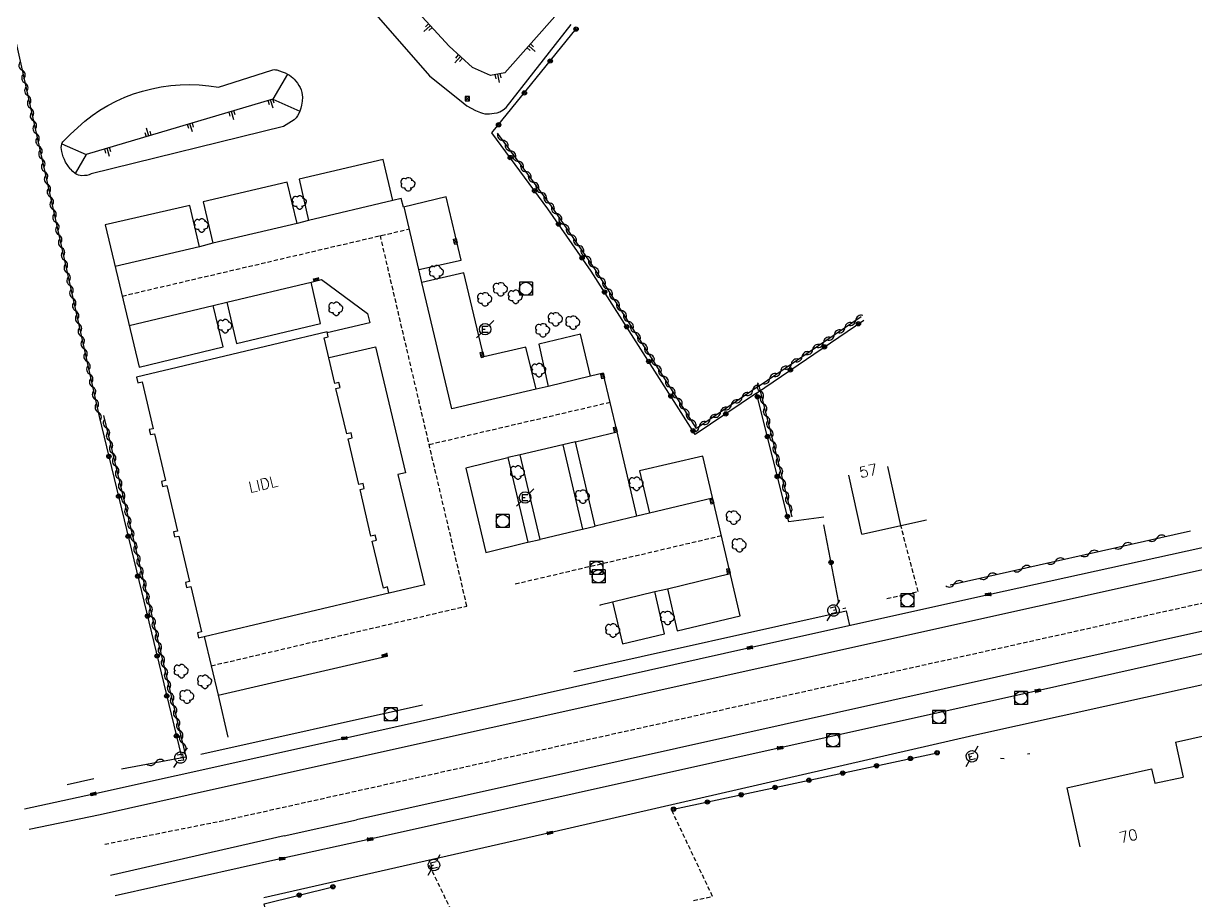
# Model space of a CAD drawing. Header units: millimetres. Extents: x 75000 to 76001, y 158000 to 159000.
# Drawn here: x 75692 to 75827.5, y 158184.9 to 158286.3 of the extents above; entities that cross this region are included whole.
import ezdxf
from ezdxf.enums import TextEntityAlignment as Align

# ---------------------------------------------------------------- set-up
doc = ezdxf.new("R2010")
doc.units = ezdxf.units.MM
doc.linetypes.add('DASHED', pattern=[0.75, 0.5, -0.25])
doc.layers.get('0').update_dxf_attribs({"linetype": 'CONTINUOUS'})
for name, color, linetype in [('W0001', 6, 'DASHED'), ('W0008', 7, 'CONTINUOUS'), ('W0100', 7, 'CONTINUOUS'), ('W0112', 1, 'DASHED'), ('W0211', 2, 'CONTINUOUS'), ('W0300', 7, 'CONTINUOUS'), ('W0310', 3, 'CONTINUOUS'), ('W0322', 7, 'CONTINUOUS'), ('W0330', 7, 'CONTINUOUS'), ('W0334', 7, 'CONTINUOUS'), ('W0400', 7, 'CONTINUOUS'), ('W0420', 7, 'CONTINUOUS'), ('W0471', 7, 'CONTINUOUS'), ('W0984', 7, 'CONTINUOUS'), ('W0991', 7, 'CONTINUOUS'), ('W1102', 7, 'CONTINUOUS')]:
    doc.layers.add(name, color=color, linetype=linetype)
doc.styles.get("Standard").update_dxf_attribs({"font": 'romans.shx', "width": 0.85})

# ---------------------------------------------------------------- blocks, each defined once
blk = doc.blocks.new('T471')
for p, q in [((-0.333334, 0.333334), (-0.333334, -0.333334)), ((-0.333334, 0.333334), (0.333334, 0.333334)), ((-0.333334, 0), (0, 0)), ((0.500001, 0.500001), (1.000002, 1.000002)), ((-0.500001, -0.500001), (-1.000002, -1.000002)), ((-0.333334, -0.333334), (0.333334, -0.333334))]:
    blk.add_line(p, q)
blk.add_ellipse((0, 0), major_axis=(0.471405, 0.471405), ratio=1, start_param=5.4977871438, end_param=11.780972451)
blk = doc.blocks.new('T400')
for p, q in [((-0.15, 0.3), (0.15, 0.3)), ((-0.15, -0.25), (-0.15, 0.3)), ((-0.15, 0.15), (0.15, 0.15)), ((-0.15, 0), (0.15, 0)), ((0.15, 0.3), (0.15, -0.25)), ((-0.15, -0.15), (0.15, -0.15)), ((-0.15, -0.25), (-0.15, -0.3)), ((-0.15, -0.3), (0.15, -0.3)), ((0.15, -0.3), (0.15, -0.25))]:
    blk.add_line(p, q)
blk = doc.blocks.new('t322o')
at = {"color": 0, "linetype": 'Continuous'}
for radius in [0.25, 0.15]:
    blk.add_circle((0, 0), radius, dxfattribs=at)
blk = doc.blocks.new('T300')
for p, q in [((-0.8, 0.51), (-0.86, 0.34)), ((-0.86, 0.34), (-0.86, 0.17)), ((-0.86, 0.17), (-0.74, 0.06)), ((-0.69, 0.63), (-0.8, 0.51)), ((-0.8, -0.06), (-0.74, 0.06)), ((-0.74, 0.06), (-0.69, 0.11)), ((-0.57, 0.69), (-0.69, 0.63)), ((-0.46, 0.69), (-0.57, 0.69)), ((-0.29, 0.63), (-0.46, 0.69)), ((-0.29, 0.63), (-0.17, 0.74)), ((-0.23, 0.57), (-0.29, 0.63)), ((-0.17, 0.74), (-0.06, 0.8)), ((-0.06, 0.8), (0.06, 0.8)), ((0.06, 0.8), (0.23, 0.74)), ((0.23, 0.74), (0.34, 0.63)), ((0.34, 0.63), (0.4, 0.51)), ((0.46, 0.46), (0.34, 0.46)), ((0.4, 0.51), (0.4, 0.46)), ((0.57, 0.4), (0.46, 0.46)), ((0.57, 0.4), (0.69, 0.29)), ((0.69, 0.29), (0.74, 0.17)), ((0.74, 0.06), (0.69, -0.17)), ((0.74, 0.17), (0.74, 0.06)), ((-0.8, -0.17), (-0.8, -0.06)), ((-0.8, -0.23), (-0.8, -0.17)), ((-0.74, -0.34), (-0.8, -0.23)), ((-0.69, -0.4), (-0.74, -0.34)), ((-0.51, -0.46), (-0.69, -0.4)), ((-0.4, -0.46), (-0.51, -0.46)), ((-0.4, -0.46), (-0.34, -0.46)), ((-0.34, -0.46), (-0.34, -0.4)), ((-0.34, -0.51), (-0.34, -0.46)), ((-0.29, -0.63), (-0.34, -0.51)), ((-0.17, -0.74), (-0.29, -0.63)), ((-0.06, -0.8), (-0.17, -0.74)), ((0.06, -0.8), (-0.06, -0.8)), ((0.17, -0.74), (0.06, -0.8)), ((0.23, -0.69), (0.17, -0.74)), ((0.29, -0.46), (0.23, -0.46)), ((0.29, -0.63), (0.23, -0.69)), ((0.46, -0.4), (0.29, -0.46)), ((0.34, -0.51), (0.29, -0.63)), ((0.34, -0.51), (0.34, -0.46)), ((0.57, -0.34), (0.46, -0.4)), ((0.63, -0.29), (0.57, -0.34)), ((0.69, -0.17), (0.63, -0.29))]:
    blk.add_line(p, q)
blk = doc.blocks.new('t330o')
at = {"color": 0, "linetype": 'Continuous'}
for p, q in [((0.25, -0.25), (-0.25, 0.25)), ((-0.25, -0.25), (0.25, 0.25)), ((-0.25, 0.25), (-0.25, -0.25)), ((0.25, 0.25), (-0.25, 0.25)), ((0.25, -0.25), (0.25, 0.25)), ((-0.25, -0.25), (0.25, -0.25)), ((-0.25, -0.25), (-0.25, -0.25))]:
    blk.add_line(p, q, dxfattribs=at)
blk = doc.blocks.new('T420')
for p, q in [((0.75, 0.75), (-0.75, 0.75)), ((-0.75, 0.75), (-0.75, -0.75)), ((0.75, 0.75), (0.75, -0.75)), ((0.75, -0.75), (-0.75, -0.75))]:
    blk.add_line(p, q)
blk.add_ellipse((0, 0), major_axis=(-0.53, 0.53), ratio=1, start_param=3.926991, end_param=10.210176)
blk = doc.blocks.new('t310o')
at = {"color": 0, "linetype": 'Continuous'}
for centre, start, end in [((-0.5, 0.38), 216.8699, 323.1304), ((0.5, -0.37), 36.8699, 143.1303)]:
    blk.add_arc(centre, 0.625, start, end, dxfattribs=at)
blk = doc.blocks.new('t211o')
at = {"color": 0, "linetype": 'Continuous'}
for p, q in [((-0.29, 0.5), (-0.29, 0)), ((0, 1), (0, 0)), ((0.29, 0.5), (0.29, 0))]:
    blk.add_line(p, q, dxfattribs=at)

msp = doc.modelspace()

# ---------------------------------------------------------------- linework, layer by layer
at = {"layer": 'W0001', "flags": 128}
for points in [[(75703.39, 158254.78), (75736.6, 158262.54)], [(75743.25, 158218.94), (75733.24, 158261.76)], [(75759.82, 158242.47), (75738.89, 158237.58)], [(75772.68, 158227.04), (75748.59, 158221.4)], [(75713.69, 158212.03), (75743.25, 158218.94)]]:
    msp.add_lwpolyline(points, dxfattribs=at)
at = {"layer": 'W0001'}
msp.add_lwpolyline([(76000, 158240.64), (75984.6, 158240.22), (75951.86, 158238.02), (75924.24, 158235.26), (75899.9, 158232.22), (75875.87, 158228.51), (75841.73, 158222.24), (75715.1, 158194.1), (75701.25, 158191.34)], dxfattribs=at)
at = {"layer": 'W0008'}
for p, q in [((75787.1, 158218.38), (75787.47, 158216.69)), ((75722.14, 158192.36), (75730.48, 158194.23)), ((75732.05, 158191.98), (75721.87, 158189.73))]:
    msp.add_line(p, q, dxfattribs=at)
at = {"layer": 'W0008', "flags": 128}
for points in [[(75758.68, 158218.97), (75758.66, 158219.08), (75760.08, 158219.42), (75761.23, 158214.56), (75766.09, 158215.72), (75764.97, 158220.61), (75766.44, 158220.93), (75767.57, 158216.08), (75774.85, 158217.8), (75770.52, 158236.27), (75763.22, 158234.56), (75764.37, 158229.67), (75762.89, 158229.33), (75760.62, 158239.07), (75759.01, 158245.87), (75757.54, 158245.52), (75756.39, 158250.37), (75751.55, 158249.23), (75752.65, 158244.32), (75751.25, 158244), (75750.08, 158248.87), (75745.22, 158247.73), (75742.9, 158257.47), (75738.04, 158256.35), (75737.7, 158257.83), (75742.57, 158258.94), (75740.86, 158266.23), (75735.92, 158265.04), (75735.64, 158266.04), (75734.68, 158265.81), (75733.55, 158270.56), (75723.84, 158268.27), (75724.93, 158263.5), (75723.62, 158263.17), (75722.48, 158267.94), (75712.74, 158265.65), (75713.87, 158260.87), (75712.32, 158260.47), (75711.22, 158265.26), (75701.44, 158262.99), (75705.34, 158246.57), (75715.05, 158248.92), (75713.93, 158253.68), (75715.48, 158254.06), (75716.61, 158249.28), (75726.32, 158251.59), (75725.23, 158256.37), (75726.43, 158256.68), (75731.74, 158252.76), (75732.02, 158251.68), (75727.1, 158250.51)], [(75734.68, 158265.81), (75724.93, 158263.5)], [(75737.7, 158257.83), (75736, 158265.1)], [(75723.62, 158263.17), (75713.87, 158260.87)], [(75712.32, 158260.47), (75702.6, 158258.18)], [(75715.48, 158254.06), (75725.23, 158256.37)], [(75751.25, 158244), (75741.51, 158241.75), (75738.04, 158256.35)], [(75704.19, 158251.37), (75713.93, 158253.68)], [(75727.33, 158247.67), (75732.68, 158248.89), (75736.14, 158234.32), (75735.28, 158234.15), (75738.35, 158221.38), (75734.28, 158220.41)], [(75757.54, 158245.52), (75752.65, 158244.32)], [(75755.8, 158237.93), (75760.62, 158239.07)], [(75754.33, 158237.59), (75749.4, 158236.43)], [(75747.99, 158236.06), (75743.13, 158234.87), (75745.43, 158225.11), (75750.27, 158226.33)], [(75771.63, 158231.39), (75764.37, 158229.67)], [(75762.89, 158229.33), (75758.09, 158228.16)], [(75756.59, 158227.78), (75751.72, 158226.64)], [(75766.44, 158220.93), (75773.69, 158222.69)], [(75760.08, 158219.42), (75764.97, 158220.61)], [(75712.87, 158215.43), (75714.5, 158208.63), (75733.99, 158213.13)], [(75714.5, 158208.63), (75715.62, 158203.79)]]:
    msp.add_lwpolyline(points, dxfattribs=at)
for points in [[(75758.09, 158228.16), (75755.8, 158237.93), (75754.33, 158237.59), (75756.62, 158227.82)], [(75751.72, 158226.64), (75749.4, 158236.43), (75747.98, 158236.09), (75750.3, 158226.31)]]:
    msp.add_lwpolyline(points, close=True, dxfattribs=at)
at = {"layer": 'W0008'}
for points in [[(75899.32, 158235.96), (75875.24, 158232.24), (75840.98, 158225.95), (75714.28, 158197.79), (75700.83, 158194.79), (75692.64, 158193.09)], [(75700.08, 158197.21), (75729.09, 158203.65), (75775.98, 158214.13), (75803.54, 158220.28), (75840.54, 158228.41)], [(75835.44, 158217.6), (75730.48, 158194.23)], [(75836.06, 158215.13), (75809.24, 158209.15), (75779.45, 158202.55), (75732.05, 158191.98)], [(75836.84, 158211.71), (75801.87, 158203.96), (75752.83, 158192.71), (75719.77, 158185.2)], [(75692.1, 158195.48), (75700.08, 158197.21)], [(75722.14, 158192.36), (75702.05, 158187.8)], [(75721.87, 158189.73), (75702.58, 158185.45)]]:
    msp.add_lwpolyline(points, dxfattribs=at)
at = {"layer": 'W0100'}
for p, q in [((75788.92, 158227.24), (75787.41, 158234.08)), ((75825.16, 158203.18), (75826.06, 158199.17)), ((75822.42, 158200.13), (75822.8, 158198.44)), ((75822.8, 158198.44), (75826.06, 158199.17)), ((75812.6, 158197.93), (75814.13, 158191.1))]:
    msp.add_line(p, q, dxfattribs=at)
at = {"layer": 'W0100', "flags": 128}
msp.add_lwpolyline([(75712.22, 158215.27), (75733.74, 158220.35), (75734.23, 158220.47), (75734.08, 158221.14), (75733.59, 158221.02), (75732.31, 158226.43), (75732.79, 158226.55), (75732.65, 158227.13), (75732.16, 158227.01), (75730.89, 158232.41), (75731.38, 158232.53), (75731.24, 158233.11), (75730.75, 158232.99), (75729.51, 158238.26), (75729.99, 158238.38), (75729.85, 158238.96), (75729.37, 158238.84), (75728.11, 158244.1), (75728.6, 158244.22), (75728.46, 158244.79), (75727.97, 158244.68), (75726.73, 158249.94), (75727.21, 158250.05), (75727.08, 158250.62), (75705.06, 158245.41), (75705.22, 158244.74), (75705.7, 158244.85), (75706.98, 158239.44), (75706.5, 158239.33), (75706.65, 158238.75), (75707.13, 158238.86), (75708.4, 158233.46), (75707.92, 158233.35), (75708.06, 158232.77), (75708.54, 158232.88), (75709.79, 158227.61), (75709.31, 158227.5), (75709.45, 158226.92), (75709.93, 158227.03), (75711.19, 158221.77), (75710.7, 158221.66), (75710.84, 158221.08), (75711.33, 158221.2), (75712.57, 158215.94), (75712.09, 158215.83), (75712.22, 158215.25)], dxfattribs=at)
at = {"layer": 'W0100'}
for points in [[(75788.92, 158227.24), (75796.4, 158228.89)], [(75825.16, 158203.18), (75849.56, 158208.67), (75850.39, 158204.61), (75853.7, 158205.34)], [(75812.6, 158197.93), (75822.42, 158200.13)]]:
    msp.add_lwpolyline(points, dxfattribs=at)
at = {"layer": 'W0112'}
msp.add_line((75795.43, 158220.61), (75793.42, 158228.24), dxfattribs=at)
for points in [[(75791.82, 158219.8), (75795.43, 158220.61)], [(75786.72, 158218.65), (75787.07, 158218.73)], [(75804.96, 158201.33), (75805.35, 158201.3)], [(75808.07, 158201.86), (75808.35, 158201.88)], [(75769.45, 158184.91), (75771.66, 158185.36), (75766.9, 158195.39)], [(75738.9, 158188.97), (75743.6, 158179.22), (75750.31, 158180.67)]]:
    msp.add_lwpolyline(points, dxfattribs=at)
at = {"layer": 'W0211', "flags": 128}
for points in [[(75753.73, 158287.43), (75747.64, 158280.6), (75745.98, 158280.27), (75743.91, 158281.2), (75741.18, 158283.68), (75728.35, 158297.67), (75721.31, 158304.1), (75719.35, 158303.77), (75723.37, 158298.06), (75738.94, 158280.23), (75742.81, 158277.11), (75743.26, 158276.78), (75743.73, 158276.48), (75744.26, 158276.21), (75744.81, 158275.98), (75745.07, 158275.9), (75745.34, 158275.86), (75745.88, 158275.86), (75746.42, 158275.9), (75746.73, 158275.96), (75747.04, 158276.07), (75747.43, 158276.29), (75747.79, 158276.56), (75755.31, 158286.15)], [(75697.39, 158269.48), (75697.1, 158269.86), (75696.85, 158270.27), (75696.71, 158270.56), (75696.58, 158270.86), (75696.48, 158271.17), (75696.4, 158271.48), (75696.37, 158271.71), (75696.35, 158271.93), (75696.37, 158272.16), (75696.4, 158272.38), (75696.45, 158272.5), (75696.52, 158272.6), (75697.37, 158273.46), (75698.25, 158274.28), (75699.07, 158274.99), (75699.92, 158275.65), (75700.82, 158276.26), (75701.75, 158276.82), (75702.71, 158277.32), (75703.7, 158277.76), (75704.71, 158278.15), (75705.74, 158278.48), (75706.81, 158278.75), (75707.9, 158278.96), (75709, 158279.11), (75710.1, 158279.2), (75711.21, 158279.22), (75712.31, 158279.18), (75713.42, 158279.08), (75714.51, 158278.91), (75720.68, 158280.9), (75720.82, 158280.94), (75720.96, 158280.95), (75721.11, 158280.94), (75721.26, 158280.92), (75721.58, 158280.82), (75721.9, 158280.71), (75722.22, 158280.58), (75722.52, 158280.43), (75722.73, 158280.3), (75722.93, 158280.17), (75723.11, 158280.01), (75723.28, 158279.84), (75723.47, 158279.62), (75723.65, 158279.38), (75723.81, 158279.13), (75723.96, 158278.87), (75724.08, 158278.6), (75724.16, 158278.32), (75724.21, 158278.04), (75724.23, 158277.75), (75724.2, 158277.29), (75724.13, 158276.83), (75724.05, 158276.48), (75723.95, 158276.15), (75723.83, 158275.87), (75723.68, 158275.61), (75723.5, 158275.36), (75723.29, 158275.14), (75722.05, 158274.39), (75699.82, 158268.89), (75699.56, 158268.79), (75699.29, 158268.73), (75699.02, 158268.7), (75698.74, 158268.69), (75698.54, 158268.71), (75698.34, 158268.76), (75698.15, 158268.84), (75697.97, 158268.95), (75697.67, 158269.19), (75697.4, 158269.47)], [(75722.52, 158280.43), (75720.82, 158277.54), (75723.95, 158276.15)], [(75720.82, 158277.54), (75699.24, 158271.15)], [(75696.4, 158272.38), (75699.24, 158271.15), (75697.97, 158268.95)]]:
    msp.add_lwpolyline(points, dxfattribs=at)
at = {"layer": 'W0310', "flags": 128}
for points in [[(75687.25, 158301.38), (75700.73, 158240.86)], [(75780.84, 158229.23), (75780.84, 158229.23), (75777.03, 158244.38), (75769.81, 158239.47), (75758.05, 158257.92), (75753.02, 158265.16), (75746.78, 158273.62), (75746.78, 158273.62)], [(75777.03, 158244.38), (75788.85, 158252.4)], [(75701.22, 158240.97), (75710.77, 158201.51)]]:
    msp.add_lwpolyline(points, dxfattribs=at)
at = {"layer": 'W0310'}
for points in [[(75799.14, 158221.39), (75826.92, 158227.64)], [(75703.31, 158200.11), (75710.77, 158201.51)]]:
    msp.add_lwpolyline(points, dxfattribs=at)
at = {"layer": 'W0322', "flags": 128}
for points in [[(75784.53, 158229.2), (75780.46, 158228.68), (75776.72, 158243.56), (75769.66, 158238.77), (75757.63, 158257.64), (75752.61, 158264.87), (75746.15, 158273.63), (75755.9, 158285.68)], [(75776.72, 158243.56), (75789.13, 158251.99)], [(75700.73, 158240.86), (75710.21, 158201.67)], [(75786.26, 158219.32), (75784.52, 158228.33)]]:
    msp.add_lwpolyline(points, dxfattribs=at)
at = {"layer": 'W0322'}
for points in [[(75767.14, 158195.45), (75797.62, 158201.97)], [(75721.16, 158178.52), (75719.8, 158184.51), (75727.76, 158186.48)]]:
    msp.add_lwpolyline(points, dxfattribs=at)
at = {"layer": 'W0334'}
for points in [[(75755.6, 158211.38), (75787.1, 158218.38)], [(75712.47, 158201.8), (75738.12, 158207.5)], [(75697.04, 158198.29), (75700.12, 158198.98)]]:
    msp.add_lwpolyline(points, dxfattribs=at)
at = {"layer": 'W1102'}
msp.add_line((75793.42, 158228.24), (75791.91, 158235.07), dxfattribs=at)

# ---------------------------------------------------------------- block references
at = {"layer": 'W0211'}
for p, rotation in [((75739.02, 158286.03), 132.5056397567809), ((75750.4, 158283.7), 228.2921029573374), ((75742.51, 158282.47), 137.7541068413503), ((75746.81, 158280.44), 191.1783547900126), ((75720.55, 158277.46), 196.4939234176254), ((75716.03, 158276.12), 196.4939234176964), ((75706.44, 158273.28), 16.49392341766979), ((75711.23, 158274.7), 196.4939234177277), ((75701.65, 158271.86), 196.4939234177349)]:
    msp.add_blockref('t211o', p, dxfattribs=dict(at, rotation=rotation))
at = {"layer": 'W0300'}
for p in [(75736.47, 158267.69), (75723.91, 158265.6), (75712.58, 158262.93), (75739.76, 158257.53), (75747.16, 158255.55), (75745.35, 158254.39), (75748.89, 158254.68), (75728.14, 158253.3), (75753.52, 158252.09), (75755.54, 158251.7), (75715.3, 158251.29), (75752.05, 158250.81), (75751.59, 158246.21), (75749.14, 158234.37), (75762.86, 158233.07), (75756.66, 158231.58), (75774.1, 158229.16), (75774.77, 158225.96), (75766.46, 158217.56), (75760.15, 158216.1), (75710.25, 158211.41), (75712.96, 158210.18), (75710.9, 158208.46)]:
    msp.add_blockref('T300', p, dxfattribs=at)
at = {"layer": 'W0310'}
for p, rotation in [((75691.81, 158280.88), 282.5607514709046), ((75692.14, 158279.42), 282.5607514709046), ((75692.47, 158277.95), 282.5607514709046), ((75692.79, 158276.49), 282.5607514709046), ((75693.12, 158275.03), 282.5607514709046), ((75693.44, 158273.56), 282.5607514709046), ((75693.77, 158272.1), 282.5607514709046), ((75747.41, 158272.77), 126.3967123549983), ((75694.1, 158270.63), 282.5607514709046), ((75748.3, 158271.56), 126.3967123549983), ((75749.19, 158270.36), 126.3967123549983), ((75694.42, 158269.17), 282.5607514709046), ((75750.08, 158269.15), 126.3967123549983), ((75694.75, 158267.71), 282.5607514709046), ((75750.97, 158267.94), 126.3967123549983), ((75695.08, 158266.24), 282.5607514709046), ((75751.86, 158266.73), 126.3967123549983), ((75695.4, 158264.78), 282.5607514709046), ((75752.75, 158265.53), 126.3967123549983), ((75753.62, 158264.3), 124.800636213992), ((75695.73, 158263.31), 282.5607514709046), ((75754.47, 158263.07), 124.800636213992), ((75696.05, 158261.85), 282.5607514709046), ((75755.33, 158261.84), 124.800636213992), ((75696.38, 158260.39), 282.5607514709046), ((75756.18, 158260.61), 124.800636213992), ((75696.71, 158258.92), 282.5607514709046), ((75757.04, 158259.38), 124.800636213992), ((75757.9, 158258.14), 124.800636213992), ((75697.03, 158257.46), 282.5607514709046), ((75758.71, 158256.89), 122.5137012278963), ((75697.36, 158255.99), 282.5607514709046), ((75759.52, 158255.62), 122.5137012278963), ((75697.68, 158254.53), 282.5607514709046), ((75760.32, 158254.36), 122.5137012278963), ((75698.01, 158253.06), 282.5607514709046), ((75761.13, 158253.09), 122.5137012278963), ((75698.34, 158251.6), 282.5607514709046), ((75761.94, 158251.83), 122.5137012278963), ((75788.2, 158251.96), 34.17336744998559), ((75698.66, 158250.14), 282.5607514709046), ((75762.74, 158250.56), 122.5137012278963), ((75785.72, 158250.27), 34.17336744998559), ((75786.96, 158251.12), 34.17336744998559), ((75698.99, 158248.67), 282.5607514709046), ((75763.55, 158249.3), 122.5137012278963), ((75784.48, 158249.43), 34.17336744998559), ((75699.32, 158247.21), 282.5607514709046), ((75764.35, 158248.03), 122.5137012278963), ((75782, 158247.75), 34.17336744998559), ((75783.24, 158248.59), 34.17336744998559), ((75765.16, 158246.77), 122.5137012278963), ((75779.52, 158246.06), 34.17336744998559), ((75780.76, 158246.9), 34.17336744998559), ((75699.64, 158245.74), 282.5607514709046), ((75765.97, 158245.5), 122.5137012278963), ((75778.27, 158245.22), 34.17336744998559), ((75699.97, 158244.28), 282.5607514709046), ((75766.77, 158244.24), 122.5137012278963), ((75776.3, 158243.88), 214.1733674497874), ((75777.18, 158243.78), 104.0879347960316), ((75700.29, 158242.82), 282.5607514709046), ((75767.58, 158242.97), 122.5137012278963), ((75773.82, 158242.2), 214.1733674497874), ((75775.06, 158243.04), 214.1733674497874), ((75777.55, 158242.32), 104.0879347960316), ((75700.62, 158241.35), 282.5607514709046), ((75768.39, 158241.71), 122.5137012278963), ((75769.19, 158240.44), 122.5137012278963), ((75772.58, 158241.35), 214.1733674497874), ((75777.91, 158240.87), 104.0879347960316), ((75701.57, 158239.52), 283.6030697669943), ((75770.1, 158239.67), 214.1733674497874), ((75771.34, 158240.51), 214.1733674497874), ((75778.28, 158239.41), 104.0879347960316), ((75701.92, 158238.06), 283.6030697669943), ((75778.64, 158237.96), 104.0879347960316), ((75702.28, 158236.6), 283.6030697669943), ((75779.01, 158236.5), 104.0879347960316), ((75702.63, 158235.14), 283.6030697669943), ((75779.38, 158235.05), 104.0879347960316), ((75702.98, 158233.68), 283.6030697669943), ((75779.74, 158233.59), 104.0879347960316), ((75703.33, 158232.23), 283.6030697669943), ((75780.11, 158232.14), 104.0879347960316), ((75703.69, 158230.77), 283.6030697669943), ((75780.47, 158230.68), 104.0879347960316), ((75704.04, 158229.31), 283.6030697669943), ((75704.39, 158227.85), 283.6030697669943), ((75704.74, 158226.4), 283.6030697669943), ((75823.02, 158226.77), 12.68553745541606), ((75705.1, 158224.94), 283.6030697669943), ((75815.21, 158225.01), 12.68553745541606), ((75819.11, 158225.89), 12.68553745541606), ((75705.45, 158223.48), 283.6030697669943), ((75811.31, 158224.13), 12.68553745541606), ((75705.8, 158222.02), 283.6030697669943), ((75803.5, 158222.37), 12.68553745541606), ((75807.41, 158223.25), 12.68553745541606), ((75706.16, 158220.56), 283.6030697669943), ((75799.6, 158221.5), 12.68553745541606), ((75706.51, 158219.11), 283.6030697669943), ((75706.86, 158217.65), 283.6030697669943), ((75707.21, 158216.19), 283.6030697669943), ((75707.57, 158214.73), 283.6030697669943), ((75707.92, 158213.27), 283.6030697669943), ((75708.27, 158211.82), 283.6030697669943), ((75708.63, 158210.36), 283.6030697669943), ((75708.98, 158208.9), 283.6030697669943), ((75709.33, 158207.44), 283.6030697669943), ((75709.68, 158205.98), 283.6030697669943), ((75710.04, 158204.53), 283.6030697669943), ((75710.39, 158203.07), 283.6030697669943), ((75707.24, 158200.85), 10.56284510718495)]:
    msp.add_blockref('t310o', p, dxfattribs=dict(at, rotation=rotation))
at = {"layer": 'W0322'}
for p, rotation in [((75755.87, 158285.64), 51.01670349019556), ((75752.88, 158281.95), 51.01670349019556), ((75749.9, 158278.26), 51.01670349019556), ((75746.91, 158274.57), 51.01670349019556), ((75748.26, 158270.78), 126.3967123531211), ((75751.08, 158266.95), 126.3967123531211), ((75753.85, 158263.09), 124.8006362155587), ((75756.56, 158259.19), 124.8006362155587), ((75759.17, 158255.23), 122.5137012282798), ((75761.73, 158251.22), 122.5137012282798), ((75788.51, 158251.57), 34.17336745006688), ((75784.58, 158248.9), 34.17336745006688), ((75764.28, 158247.22), 122.5137012282798), ((75780.65, 158246.23), 34.17336745006688), ((75766.83, 158243.21), 122.5137012282798), ((75776.83, 158243.13), 104.0879347960327), ((75773.17, 158241.15), 214.1733674498763), ((75769.39, 158239.21), 122.5137012282798), ((75777.99, 158238.52), 104.0879347960327), ((75701.85, 158236.24), 283.6030697669943), ((75779.14, 158233.91), 104.0879347960327), ((75702.97, 158231.62), 283.6030697669943), ((75780.3, 158229.3), 104.0879347960327), ((75704.08, 158227.01), 283.6030697669943), ((75785.36, 158223.98), 100.9560724986528), ((75705.2, 158222.39), 283.6030697669943), ((75706.32, 158217.77), 283.6030697669943), ((75707.43, 158213.16), 283.6030697669943), ((75708.55, 158208.54), 283.6030697669943), ((75709.67, 158203.92), 283.6030697669943), ((75797.62, 158201.97), 13.48689999999998), ((75790.61, 158200.47), 12.08255965635684), ((75794.52, 158201.31), 12.08255965635684), ((75786.7, 158199.63), 12.08255965635684), ((75778.88, 158197.96), 12.08255965635684), ((75782.79, 158198.8), 12.08255965635684), ((75774.96, 158197.12), 12.08255965635684), ((75767.14, 158195.45), 13.48689999999998), ((75771.05, 158196.28), 12.08255965635684), ((75727.76, 158186.48), 102.8051), ((75723.87, 158185.52), 13.8684299135069)]:
    msp.add_blockref('t322o', p, dxfattribs=dict(at, rotation=rotation))
at = {"layer": 'W0330'}
msp.add_blockref('t330o', (75743.29, 158277.59), dxfattribs=at)
at = {"layer": 'W0400'}
for p, rotation in [((75741.91, 158261.09), 12.5202132509354), ((75725.83, 158256.68), 104.8352026554511), ((75745, 158247.99), 13.38529229422234), ((75758.94, 158245.54), 193.2828452949382), ((75760.4, 158239.33), 13.28284529522954), ((75771.57, 158231.06), 195.6952264604468), ((75773.49, 158222.96), 10.82500548481709), ((75803.54, 158220.28), 95.35869999999997), ((75775.98, 158214.13), 100.5353), ((75733.76, 158213.23), 103.0094670287591), ((75809.24, 158209.15), 282.5691), ((75729.09, 158203.65), 96.75559999999992), ((75779.45, 158202.55), 278.1458), ((75700.08, 158197.21), 101.3632490288997), ((75752.83, 158192.71), 282.9305), ((75732.05, 158191.98), 278.1458), ((75721.87, 158189.73), 277.5255775228686)]:
    msp.add_blockref('T400', p, dxfattribs=dict(at, rotation=rotation))
at = {"layer": 'W0420'}
for p in [(75750.07, 158255.62), (75747.39, 158228.75), (75758.22, 158223.33), (75758.47, 158222.37), (75794.18, 158219.59), (75807.3, 158208.31), (75734.44, 158206.4), (75797.82, 158206.12), (75785.59, 158203.42)]:
    msp.add_blockref('T420', p, dxfattribs=at)
at = {"layer": 'W0471'}
for p in [(75745.36, 158250.94), (75749.97, 158231.48)]:
    msp.add_blockref('T471', p, dxfattribs=at)
for p, rotation in [((75785.63, 158218.43), 192.8266704973325), ((75710.14, 158201.41), 189.3978371654483), ((75801.64, 158201.56), 14.77920146312812), ((75739.44, 158189), 14.20716009651266)]:
    msp.add_blockref('T471', p, dxfattribs=dict(at, rotation=rotation))

# ---------------------------------------------------------------- texts
at = {"layer": 'W0984'}
msp.add_text('LIDL', height=1.25, rotation=13.2947, dxfattribs=at).set_placement((75719.69, 158233.02), align=Align.MIDDLE)
at = {"layer": 'W0991'}
for s, rotation, p in [('57', 12.6432, (75789.66, 158234.57)), ('70', 12.8839, (75819.73, 158192.36))]:
    msp.add_text(s, height=1.25, rotation=rotation, dxfattribs=at).set_placement(p, align=Align.MIDDLE)

doc.saveas('drawing.dxf')
